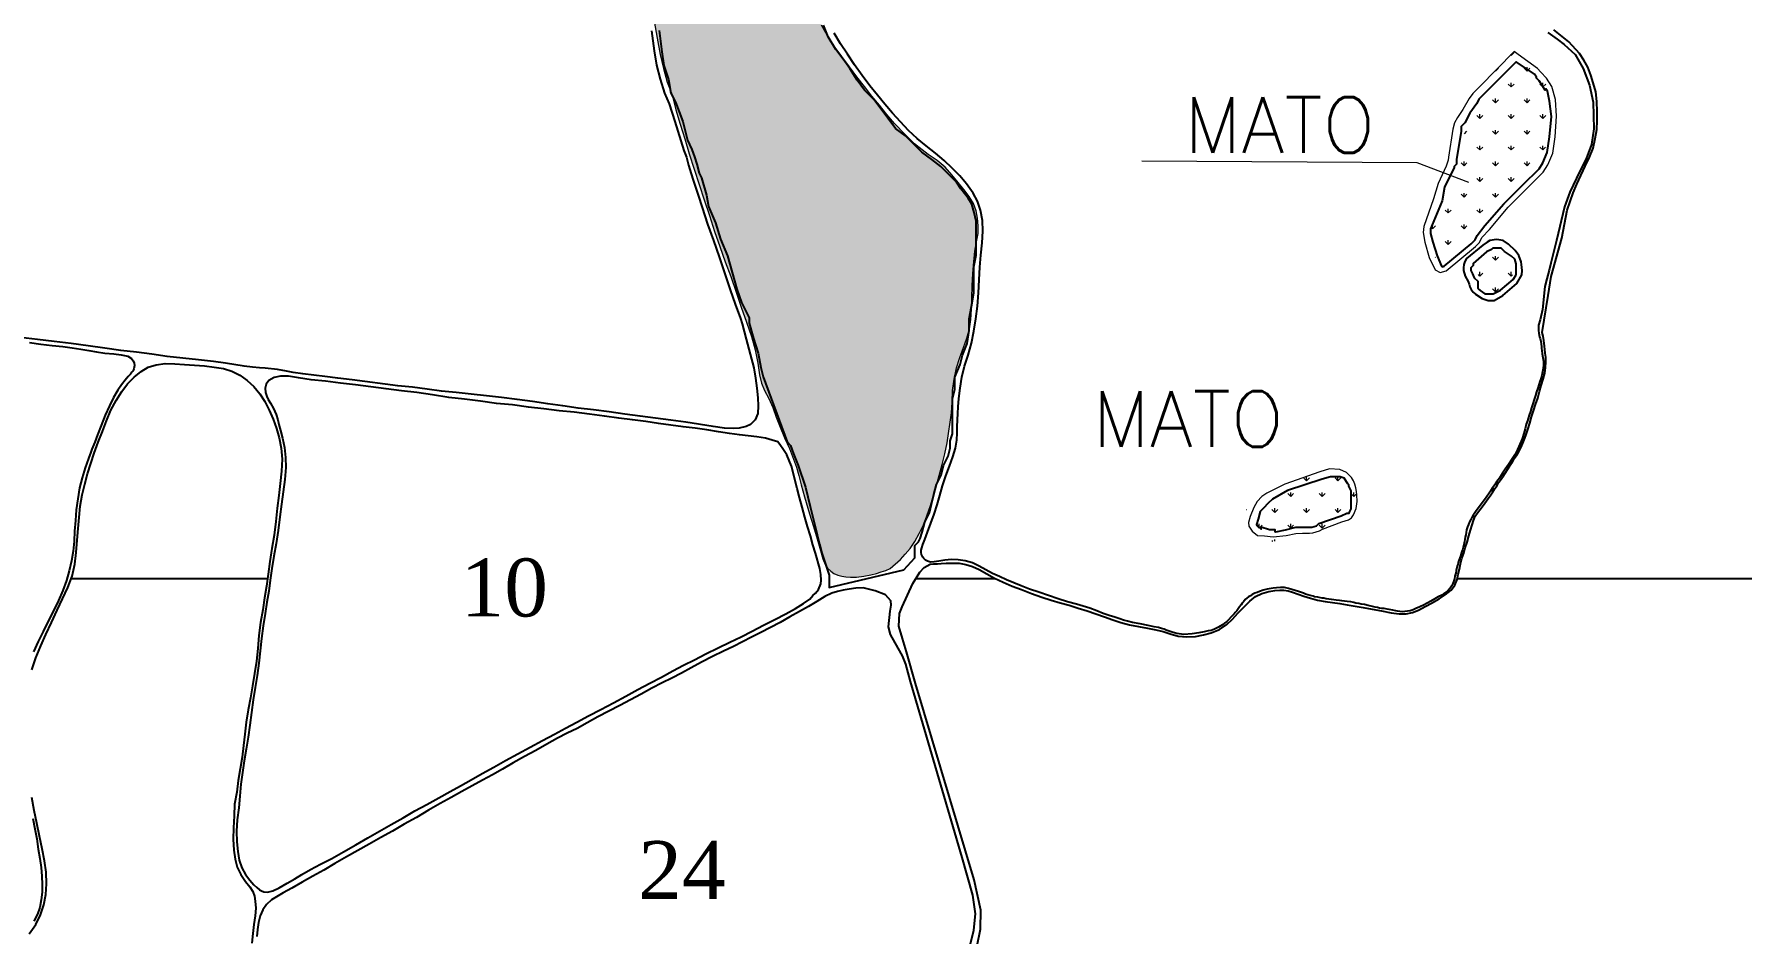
# Model space of a CAD drawing. Extents: x 727293 to 733405, y 7805585 to 7809907.
# Drawn here: x 729354 to 730120, y 7807640 to 7808044 of the extents above; entities that cross this region are included whole.
import ezdxf
from ezdxf.enums import TextEntityAlignment as Align

# ---------------------------------------------------------------- set-up
doc = ezdxf.new("R2010")
doc.units = 0
for name, color, linetype in [('0114000100', 1, 'Continuous'), ('0114000100009', 5, 'Continuous'), ('0114000100010', 5, 'Continuous'), ('0114000100011', 5, 'Continuous'), ('0114000100022', 5, 'Continuous'), ('0114000100024', 5, 'Continuous'), ('MATO', 3, 'Continuous'), ('NUMERAÇÕES', 7, 'Continuous'), ('RESERVA', 3, 'Continuous'), ('TEXTO', 7, 'Continuous')]:
    doc.layers.add(name, color=color, linetype=linetype)
for name, color, linetype, true_color in [('MALHA', 251, 'Continuous', 0x505050), ('NUMERAÇÕES DOS TALHÕES', 7, 'Continuous', 0xffffff), ('TALHÕES', 4, 'Continuous', 0x00ffff)]:
    doc.layers.add(name, color=color, linetype=linetype, true_color=true_color)
doc.styles.add('AREAS', font='times.ttf')
doc.styles.add('Simplex', font='simplex.shx')
pattern_1 = [(90, (-49.636, -43.4165), (-7.07106781, 7.07106781), [1.875, -12.26713563]), (45, (-49.636, -43.417), (-7.071067812, 7.071067812), [1.875, -8.125]), (135, (-49.636, -43.417), (-7.071067812, -7.071067812), [1.875, -8.125])]

# ---------------------------------------------------------------- blocks, each defined once
blk = doc.blocks.new('area_de_talhao')
at = {"layer": 'NUMERAÇÕES', "linetype": 'Continuous', "style": 'AREAS'}
blk.add_attdef('NRO', text='', height=20, dxfattribs=at).set_placement((0, 6.08), align=Align.CENTER)

msp = doc.modelspace()

# ---------------------------------------------------------------- hatches: boundary and pattern name
at = {"layer": 'RESERVA', "linetype": 'Continuous', "lineweight": 0}
h = msp.add_hatch(dxfattribs=at)
h.set_pattern_fill('GRASS', color=3, scale=10, style=0)
h.set_pattern_definition([(90, (0, 0), (-7.07106781, 7.07106781), [1.875, -12.26713563]), (45, (0, 0), (-7.071067812, 7.071067812), [1.875, -8.125]), (135, (0, 0), (-7.071067812, -7.071067812), [1.875, -8.125])])
h.paths.add_polyline_path([(729840.26, 7808505.39), (729837.06, 7808502.45), (729833.7, 7808499.28), (729830.25, 7808495.92), (729826.66, 7808492.53), (729823.21, 7808489.22), (729820.02, 7808486.21), (729818.18, 7808484.42), (729817.18, 7808483.45), (729813.39, 7808479.84), (729810.32, 7808477.35), (729806.21, 7808474.48), (729801.7, 7808471.4), (729797.13, 7808468.15), (729792.37, 7808464.61), (729787.28, 7808460.81), (729782.11, 7808456.73), (729776.99, 7808452.6), (729771.91, 7808448.66), (729766.89, 7808444.69), (729761.6, 7808440.52), (729755.88, 7808436.23), (729750, 7808431.62), (729743.98, 7808426.95), (729737.87, 7808422.34), (729731.75, 7808417.68), (729725.65, 7808412.84), (729719.46, 7808408.02), (729713.29, 7808403.2), (729707.27, 7808398.43), (729701.29, 7808393.91), (729694.49, 7808388), (729690.07, 7808385.05), (729686.15, 7808381.12), (729683.08, 7808377.02), (729680.5, 7808372.6), (729678.34, 7808367.62), (729676.57, 7808362.23), (729674.75, 7808356.6), (729672.69, 7808350.55), (729670.72, 7808344.06), (729668.73, 7808337.35), (729666.76, 7808330.57), (729664.68, 7808323.61), (729659.37, 7808304.52), (729657.21, 7808295.31), (729655.89, 7808290.04), (729654.49, 7808284.32), (729652.99, 7808277.91), (729651.3, 7808270.97), (729649.58, 7808266.54), (729647.75, 7808258.52), (729645.92, 7808251.48), (729643.88, 7808243.97), (729642.02, 7808237.34), (729640.45, 7808230.71), (729638.39, 7808223.97), (729636.31, 7808216.79), (729634.13, 7808209.16), (729631.93, 7808201.23), (729629.63, 7808193.47), (729627.47, 7808186.59), (729625.62, 7808180.6), (729623.91, 7808174.63), (729622.34, 7808168.69), (729621.22, 7808162.93), (729620.54, 7808157.36), (729620.14, 7808152.03), (729620.1, 7808146.93), (729620.33, 7808141.72), (729620.87, 7808136.22), (729621.52, 7808130.3), (729622.3, 7808123.98), (729623.1, 7808117.54), (729623.9, 7808111), (729624.83, 7808104.28), (729625.82, 7808097.14), (729626.85, 7808089.73), (729627.74, 7808082.04), (729628.62, 7808074.15), (729629.78, 7808066.12), (729631.05, 7808058.1), (729632.23, 7808050.12), (729633.52, 7808042.43), (729634.89, 7808035.19), (729636.46, 7808028.82), (729638.08, 7808022.77), (729640.39, 7808017.06), (729641.99, 7808010.38), (729643.91, 7808003.88), (729645.95, 7807997.25), (729647.99, 7807990.53), (729650.17, 7807983.7), (729652.5, 7807976.84), (729654.71, 7807969.91), (729657.05, 7807962.84), (729659.39, 7807955.77), (729661.72, 7807948.91), (729664.11, 7807942.17), (729666.59, 7807935.49), (729668.97, 7807928.55), (729671.32, 7807921.7), (729673.73, 7807915.09), (729675.91, 7807908.65), (729677.58, 7807902.57), (729678.73, 7807896.67), (729679.47, 7807891.43), (729680.35, 7807887.66), (729681.75, 7807884.39), (729683.64, 7807880.8), (729685.43, 7807876.77), (729687.02, 7807872.41), (729688.72, 7807867.83), (729690.7, 7807863.17), (729692.97, 7807858.39), (729696.19, 7807849.97), (729697.13, 7807846.24), (729698.27, 7807841.99), (729699.67, 7807836.58), (729701.94, 7807828.97), (729703.72, 7807823.26), (729705.33, 7807817.71), (729706.85, 7807812.48), (729708, 7807808.84), (729709.03, 7807806.32), (729710.04, 7807804.66), (729711.47, 7807803.31), (729712.95, 7807802.25), (729714.62, 7807801.54), (729716.44, 7807800.98), (729718.28, 7807800.71), (729720.34, 7807800.51), (729723.09, 7807800.56), (729726.35, 7807800.98), (729729.45, 7807801.57), (729731.97, 7807802.23), (729734.12, 7807802.91), (729736.14, 7807803.62), (729738.11, 7807804.47), (729742.73, 7807808.56), (729744.92, 7807810.86), (729747.1, 7807813.46), (729749.21, 7807816.62), (729751.2, 7807820.23), (729753.1, 7807824.13), (729754.63, 7807828.16), (729756.24, 7807832.67), (729757.5, 7807836.84), (729758.83, 7807841.27), (729760.21, 7807846.22), (729761.53, 7807851.11), (729762.7, 7807855.99), (729763.78, 7807860.89), (729765.65, 7807874.38), (729765.91, 7807879.15), (729766.18, 7807884.29), (729766.88, 7807889.47), (729767.99, 7807894.45), (729769.49, 7807899.12), (729771.03, 7807903.6), (729772.5, 7807907.89), (729773.78, 7807912.04), (729774.39, 7807916.27), (729774.63, 7807920.87), (729774.79, 7807925.93), (729774.92, 7807931.4), (729775.2, 7807936.81), (729775.66, 7807942.05), (729776.16, 7807946.82), (729776.91, 7807951.01), (729777.58, 7807954.81), (729777.69, 7807958.28), (729777.39, 7807961.69), (729776.82, 7807964.98), (729775.57, 7807968.23), (729773.63, 7807971.38), (729771.22, 7807974.52), (729768.62, 7807977.73), (729765.79, 7807981.17), (729762.8, 7807984.56), (729759.27, 7807987.51), (729755.27, 7807990.22), (729752.46, 7807992.31), (729749.12, 7807995.05), (729744.94, 7807999.19), (729740.03, 7808004.13), (729736.66, 7808008.28), (729733.32, 7808012.4), (729729.91, 7808016.5), (729726.66, 7808020.76), (729723.25, 7808025.14), (729719.89, 7808029.63), (729716.44, 7808034.22), (729713.05, 7808038.85), (729710.03, 7808043.55), (729707.34, 7808048.31), (729704.82, 7808053.16), (729702.54, 7808058.21), (729700.58, 7808063.44), (729698.75, 7808068.75), (729697.04, 7808074.15), (729695.6, 7808079.63), (729694.26, 7808085.05), (729692.98, 7808090.45), (729691.61, 7808095.81), (729690.26, 7808101.15), (729689.15, 7808106.52), (729688.27, 7808111.94), (729687.56, 7808116.95), (729687.3, 7808121.46), (729687.21, 7808125.62), (729687.13, 7808129.91), (729687.22, 7808134.32), (729687.5, 7808138.88), (729688.21, 7808143.47), (729689.51, 7808147.93), (729690.61, 7808152.42), (729691.56, 7808157.01), (729692.26, 7808161.72), (729692.83, 7808166.46), (729693.83, 7808170.94), (729694.89, 7808175.06), (729695.71, 7808179.22), (729696.44, 7808183.53), (729697.07, 7808188.31), (729697.69, 7808193.51), (729698.55, 7808198.98), (729699.47, 7808204.73), (729700.42, 7808210.58), (729701.13, 7808216.64), (729701.95, 7808222.83), (729702.92, 7808228.99), (729704.3, 7808234.91), (729706.18, 7808240.38), (729708.66, 7808245.17), (729711.6, 7808249.22), (729714.94, 7808252.32), (729719.02, 7808254.27), (729723.39, 7808255.66), (729727.8, 7808257.26), (729732.42, 7808259.03), (729737.39, 7808260.7), (729742.64, 7808262), (729747.45, 7808263.61), (729751.93, 7808265.46), (729756.09, 7808267.08), (729759.65, 7808268.28), (729762.86, 7808268.52), (729765.73, 7808268.42), (729767.94, 7808268.61), (729769.22, 7808268.82), (729769.94, 7808269.01), (729770.74, 7808269.32), (729772.31, 7808270.06), (729774.74, 7808271.6), (729777.81, 7808273.72), (729780.98, 7808275.78), (729784.92, 7808277.82), (729789.11, 7808279.73), (729793.18, 7808281.95), (729796.97, 7808284.28), (729800.28, 7808286.52), (729803.48, 7808288.78), (729806.41, 7808291.03), (729809, 7808293.55), (729811.24, 7808296.74), (729813.61, 7808300.5), (729816.09, 7808304.55), (729818.39, 7808308.86), (729820.46, 7808313.32), (729822.36, 7808317.85), (729824.11, 7808322.43), (729825.97, 7808326.86), (729827.78, 7808331.27), (729829.41, 7808335.74), (729830.92, 7808340.14), (729832.59, 7808344.67), (729834.31, 7808349.02), (729836.08, 7808353.6), (729838.19, 7808357.84), (729840.24, 7808362.21), (729842.39, 7808366.71), (729844.69, 7808371.19), (729847.42, 7808375.61), (729850.41, 7808379.52), (729853.23, 7808383.08), (729855.89, 7808386.56), (729858.67, 7808390.05), (729861.37, 7808393.73), (729864.22, 7808397.52), (729866.82, 7808401.4), (729869.28, 7808405.04), (729871.24, 7808407.77), (729872.45, 7808410.19), (729873.21, 7808412.59), (729873.14, 7808415.1), (729872.23, 7808418.37), (729871.37, 7808422.25), (729870.78, 7808426.62), (729870.03, 7808431.14), (729869.13, 7808435.76), (729868.01, 7808440.45), (729866.71, 7808445.16), (729865.11, 7808449.71), (729863.24, 7808454.07), (729861.23, 7808458.29), (729859.18, 7808462.32), (729857.33, 7808466.44), (729855.52, 7808470.7), (729853.91, 7808475.1), (729852.77, 7808479.7), (729851.97, 7808484.27), (729851.81, 7808488.78), (729852.25, 7808493.02), (729853.17, 7808496.89), (729854.25, 7808500.41), (729855.11, 7808503.44), (729855.26, 7808506.06), (729854.46, 7808508.3), (729852.61, 7808509.78), (729849.86, 7808510.23), (729846.62, 7808509.5), (729843.42, 7808507.82)])
h = msp.add_hatch(dxfattribs=at)
h.set_pattern_fill('GRASS', color=3, scale=10, style=0)
h.set_pattern_definition(pattern_1)
h.paths.add_polyline_path([(730030.1, 7808027.33), (730028.71, 7808028.84), (730020.02, 7808035.09), (730018.18, 7808036.55), (730007.67, 7808025.78), (730003.98, 7808017.83), (729996.59, 7808007.5), (729995.75, 7807997.38), (729992.87, 7807981.64), (729983.57, 7807965.29), (729979.57, 7807950.76), (729982.15, 7807943.98), (729989.72, 7807944.16), (729999.56, 7807955.85), (730008.61, 7807962.76), (730011.12, 7807971.7), (730030.92, 7807988.18), (730034.36, 7808001.79), (730033.33, 7808019.46)])
h = msp.add_hatch(dxfattribs=at)
h.set_pattern_fill('GRASS', color=3, scale=10, style=0)
h.set_pattern_definition(pattern_1)
h.paths.add_polyline_path([(730018.2, 7807945.86), (730011.49, 7807949.47), (730008.23, 7807948.52), (730003.73, 7807941.83), (730000.81, 7807931.79), (730005.1, 7807924.19), (730013.67, 7807927.74), (730017.57, 7807936.52)])
h.paths.add_polyline_path([(729945.6, 7807848.38), (729936.52, 7807850.72), (729922.49, 7807844.39), (729909.6, 7807838.29), (729898.07, 7807831.44), (729896.14, 7807823.35), (729904.83, 7807816.53), (729909.56, 7807816.5), (729916.78, 7807817.81), (729927.41, 7807818.63), (729939.84, 7807821.37), (729948.97, 7807827.91)])

# ---------------------------------------------------------------- linework, layer by layer
at = {"layer": '0114000100'}
for points in [[(729777, 7807634.56), (729778.74, 7807642.59), (729778.8, 7807651.08), (729775.84, 7807664.76), (729749.46, 7807752.86), (729745.48, 7807766.99), (729743.63, 7807772.97), (729741.99, 7807778.56), (729742.34, 7807784.26), (729743.51, 7807787.19), (729748.31, 7807797.77), (729751.54, 7807802.83), (729753.46, 7807804.84), (729756.13, 7807806.43), (729757.53, 7807806.48), (729758.21, 7807806.52), (729759.35, 7807806.58), (729760.99, 7807806.74), (729763.24, 7807806.91), (729766.14, 7807806.92), (729769.07, 7807806.81), (729772.06, 7807806.25), (729775.04, 7807805.29), (729778.15, 7807803.98), (729781.48, 7807802.14), (729785, 7807800.11), (729788.84, 7807798.29), (729792.87, 7807796.55), (729797.15, 7807795), (729801.62, 7807793.25), (729806.22, 7807791.61), (729810.4, 7807790.21), (729814.45, 7807789.06), (729818.43, 7807787.96), (729822.57, 7807786.7), (729826.62, 7807785.39), (729830.5, 7807784.07), (729834.37, 7807782.7), (729838.04, 7807781.41), (729841.72, 7807780.2), (729845.59, 7807779.23), (729849.59, 7807778.43), (729853.62, 7807777.69), (729857.37, 7807776.92), (729860.66, 7807776.15), (729863.89, 7807775.16), (729867.35, 7807774.12), (729871.25, 7807773.72), (729875.22, 7807773.98), (729878.79, 7807774.71), (729882.18, 7807775.61), (729885.92, 7807777.14), (729889.19, 7807779.32), (729891.82, 7807781.73), (729894.23, 7807784.38), (729896.82, 7807787.16), (729899.57, 7807789.83), (729902.15, 7807791.84), (729905, 7807793.29), (729908.07, 7807794.11), (729910.84, 7807794.54), (729912.98, 7807794.69), (729914.84, 7807794.67), (729916.8, 7807794.38), (729918.79, 7807793.79), (729921.23, 7807793), (729923.86, 7807791.97), (729926.77, 7807791.09), (729929.96, 7807790.26), (729933.31, 7807789.58), (729936.69, 7807789.17), (729939.95, 7807788.75), (729943.22, 7807788.22), (729950.44, 7807786.94), (729954.45, 7807786.17), (729958.7, 7807785.43), (729962.96, 7807784.62), (729966.54, 7807784.11), (729969.74, 7807784.14), (729972.55, 7807784.73), (729975.25, 7807785.82), (729978.2, 7807787.35), (729981.33, 7807789.1), (729984.49, 7807790.9), (729987.24, 7807792.63), (729989.92, 7807794.7), (729991.63, 7807797.03), (729992.55, 7807799.53), (729993.13, 7807801.86), (729993.65, 7807804.13), (729994.12, 7807806.51), (729994.7, 7807808.91), (729995.57, 7807811.31), (729996.23, 7807813.7), (729997.09, 7807816.28), (729997.79, 7807819.1), (729998.56, 7807821.7), (729999.28, 7807823.99), (729999.88, 7807825.98), (730000.66, 7807827.88), (730001.79, 7807829.47), (730003.33, 7807831.54), (730005.01, 7807833.78), (730006.56, 7807835.87), (730007.75, 7807837.51), (730008.68, 7807838.87), (730009.59, 7807840.32), (730010.5, 7807841.73), (730011.38, 7807843.18), (730012.4, 7807844.57), (730013.41, 7807846.01), (730014.16, 7807847.2), (730015.51, 7807849.4), (730016.37, 7807850.8), (730017.41, 7807852.33), (730018.33, 7807853.98), (730019.2, 7807855.23), (730020.12, 7807856.74), (730021.24, 7807858.65), (730022.16, 7807860.78), (730022.75, 7807862.23), (730023.38, 7807864.08), (730024.32, 7807866.91), (730025.16, 7807869.7), (730026.02, 7807872.48), (730026.93, 7807875.26), (730027.85, 7807878.05), (730028.76, 7807880.9), (730029.64, 7807883.84), (730030.37, 7807886.61), (730031.24, 7807889.43), (730031.96, 7807892.15), (730032.3, 7807894.72), (730032.47, 7807897.19), (730032.46, 7807899.25), (730032.17, 7807901.11), (730031.97, 7807902.82), (730031.77, 7807904.23), (730031.54, 7807906.86), (730031.18, 7807908.75), (730030.73, 7807910.45), (730033.43, 7807927.02), (730034.77, 7807935.45), (730039.56, 7807952.77), (730041.98, 7807965.22), (730044.63, 7807973.09), (730046.34, 7807976.97), (730050.11, 7807984.98), (730051.96, 7807989.02), (730053.64, 7807993.08), (730054.56, 7807997.42), (730055.25, 7808001.48), (730055.51, 7808005.39), (730055.48, 7808009.62), (730055.24, 7808014.07), (730054.78, 7808018.43), (730053.72, 7808022.39), (730052.56, 7808025.95), (730051.22, 7808029.41), (730049.52, 7808032.62), (730047.48, 7808035.57), (730042.75, 7808040.79), (730036.04, 7808046.23)], [(729352.92, 7807758.98), (729354.77, 7807764.38), (729356.96, 7807769.68), (729359.3, 7807774.9), (729361.72, 7807780.27), (729364.29, 7807785.69), (729366.78, 7807790.85), (729369.1, 7807795.91), (729371.03, 7807801.01), (729372.27, 7807806.39), (729372.89, 7807811.68), (729373.35, 7807817.16), (729373.76, 7807822.37), (729374.17, 7807827.41), (729374.63, 7807832.5), (729375.5, 7807837.58), (729376.74, 7807842.34), (729378, 7807846.95), (729379.36, 7807851.54), (729380.97, 7807856.2), (729382.78, 7807861.09), (729384.61, 7807865.92), (729386.42, 7807870.72), (729388.45, 7807875.5), (729390.81, 7807879.93), (729393.29, 7807883.94), (729395.95, 7807887.38), (729398.83, 7807890.39), (729401.98, 7807892.89), (729405.23, 7807894.78), (729408.74, 7807895.92), (729412.8, 7807896.43), (729417.1, 7807896.32), (729421.48, 7807896.05), (729425.93, 7807895.69), (729430.43, 7807895.35), (729434.8, 7807894.84), (729438.91, 7807894.19), (729442.7, 7807893.07), (729446.22, 7807891.27), (729449.54, 7807888.89), (729452.63, 7807886.12), (729455.27, 7807882.92), (729457.54, 7807879.34), (729459.49, 7807875.56), (729461.23, 7807871.54), (729462.71, 7807867.33), (729463.95, 7807863.06), (729464.89, 7807858.52), (729465.26, 7807853.52), (729465.06, 7807848.19), (729464.42, 7807842.68), (729463.78, 7807837.19), (729463.1, 7807831.5), (729462.46, 7807825.6), (729461.63, 7807819.48), (729460.7, 7807813.44), (729459.79, 7807807.61), (729459.04, 7807801.95), (729458.26, 7807796.53), (729457.43, 7807791.35), (729456.57, 7807785.96), (729455.62, 7807780.21), (729454.81, 7807774.35), (729454.3, 7807768.51), (729453.73, 7807762.82), (729452.92, 7807757.3), (729452.02, 7807751.85), (729451.01, 7807746.44), (729450.02, 7807740.97), (729449.18, 7807735.51), (729448.58, 7807730.12), (729447.95, 7807724.96), (729447.36, 7807719.8), (729446.39, 7807714.59), (729445.62, 7807709.24), (729444.88, 7807704.02), (729443.89, 7807698.7), (729443.79, 7807693.51), (729443.41, 7807688.13), (729443.34, 7807682.91), (729443.59, 7807678.09), (729444.14, 7807674.03), (729445.04, 7807670.47), (729446.7, 7807667.06), (729448.87, 7807663.97), (729450.81, 7807661.55), (729452.07, 7807659.46), (729452.83, 7807657.39), (729453.24, 7807655.19), (729453.41, 7807652.05), (729453.12, 7807648.51), (729452.55, 7807644.73), (729452.08, 7807640.62), (729451.65, 7807636.29)], [(729351.8, 7807640.56), (729354.67, 7807644.75), (729356.86, 7807649.08), (729358.3, 7807653.49), (729359.16, 7807658.08), (729359.51, 7807662.93), (729359.36, 7807668.12), (729358.62, 7807673.31), (729357.61, 7807678.67), (729356.41, 7807684.32), (729355.19, 7807690.17), (729354.06, 7807695.91), (729352.96, 7807701.72)]]:
    msp.add_lwpolyline(points, dxfattribs=at)
at = {"layer": '0114000100009'}
msp.add_lwpolyline([(729631.09, 7808045.85), (729632.25, 7808036.79), (729633.24, 7808030.36), (729634.93, 7808024.04), (729636.95, 7808017.74), (729638.95, 7808012.96), (729641.59, 7808005.03), (729644.28, 7807996.37), (729645.58, 7807992.13), (729646.7, 7807989.09), (729647.58, 7807985.54), (729648.87, 7807981.58), (729649.7, 7807978.81), (729651.97, 7807971.97), (729653.81, 7807966.52), (729656.18, 7807959.06), (729658.8, 7807951.73), (729661.46, 7807944.38), (729666.32, 7807929.57), (729668.61, 7807923.07), (729670.92, 7807916.67), (729671.68, 7807914.32), (729673.59, 7807907.46), (729675.33, 7807900.67), (729676.99, 7807894.46), (729677.68, 7807889.92), (729678.27, 7807885.45), (729678.76, 7807881.03), (729678.98, 7807877.42), (729678.72, 7807874.1), (729677.56, 7807871.15), (729675.49, 7807869.11), (729673.46, 7807868.15), (729670.37, 7807867.37), (729667.96, 7807867.28), (729663.79, 7807867.49), (729658.76, 7807868.12), (729646.39, 7807870.07), (729639.66, 7807871.04), (729625.94, 7807872.82), (729619.04, 7807873.8), (729612.02, 7807874.76), (729605.02, 7807875.64), (729598.09, 7807876.49), (729591.26, 7807877.41), (729584.48, 7807878.38), (729577.66, 7807879.4), (729570.69, 7807880.27), (729563.74, 7807881.17), (729543.33, 7807883.41), (729536.81, 7807884.1), (729530.31, 7807884.95), (729523.78, 7807885.78), (729517.13, 7807886.51), (729496.65, 7807889.1), (729490.29, 7807889.86), (729484.37, 7807890.68), (729474.61, 7807891.76), (729470.19, 7807892.47), (729467.3, 7807893.04), (729463.22, 7807893.71), (729457.62, 7807894.37), (729455.17, 7807894.56), (729451.99, 7807894.86), (729448.3, 7807895.31), (729439.88, 7807896.59), (729434.41, 7807897.38), (729427.78, 7807898.13), (729413.62, 7807899.56), (729406.74, 7807900.6), (729399.86, 7807901.5), (729392.87, 7807902.32), (729385.68, 7807903.34), (729378.2, 7807904.38), (729370.57, 7807905.39), (729363.01, 7807906.33), (729355.44, 7807907.18), (729340.29, 7807908.97)], dxfattribs=at)
at = {"layer": '0114000100010'}
msp.add_lwpolyline([(729461.63, 7807890.17), (729459.29, 7807888.87), (729458.1, 7807887.26), (729457.72, 7807885.45), (729457.84, 7807883.46), (729458.38, 7807881.65), (729458.95, 7807880.36), (729460.05, 7807878.64), (729461.42, 7807876.28), (729462.63, 7807873.52), (729463.28, 7807871.22), (729463.84, 7807869.04), (729464.5, 7807866.45), (729465.44, 7807863.01), (729466.3, 7807858.75), (729466.8, 7807854.31), (729466.9, 7807849.75), (729466.48, 7807844.46), (729465.75, 7807838.88), (729465.05, 7807833.39), (729464.29, 7807827.59), (729463.43, 7807821.55), (729462.53, 7807815.68), (729461.58, 7807809.94), (729460.67, 7807804.47), (729459.88, 7807799.26), (729459.29, 7807794.31), (729458.48, 7807789.4), (729457.62, 7807784.25), (729456.77, 7807778.72), (729456.08, 7807773.05), (729455.44, 7807767.48), (729454.85, 7807761.93), (729454.04, 7807756.47), (729453.12, 7807751.01), (729452.29, 7807745.44), (729451.5, 7807739.76), (729450.75, 7807734.11), (729449.97, 7807728.74), (729449.18, 7807723.42), (729448.23, 7807718.16), (729447.46, 7807712.87), (729446.75, 7807707.63), (729446.33, 7807702.35), (729445.85, 7807696.98), (729445.16, 7807691.66), (729444.84, 7807686.57), (729444.89, 7807681.84), (729445.36, 7807677.51), (729445.99, 7807673.62), (729447.13, 7807670.06), (729448.79, 7807667.09), (729450.74, 7807664.58), (729452.62, 7807662.53), (729453.96, 7807661.21), (729455.05, 7807660.31), (729455.98, 7807659.75), (729457.05, 7807659.4), (729458.76, 7807659.22), (729461.05, 7807659.72), (729464.02, 7807661.1), (729467.6, 7807663.18), (729470.93, 7807665.14), (729474.19, 7807667.08), (729478.05, 7807669.29), (729482.55, 7807671.7), (729487.54, 7807674.31), (729492.87, 7807677.29), (729498.35, 7807680.43), (729503.73, 7807683.54), (729509.02, 7807686.53), (729514.25, 7807689.59), (729519.54, 7807692.54), (729524.85, 7807695.62), (729530.25, 7807698.57), (729535.59, 7807701.57), (729540.72, 7807704.34), (729545.31, 7807706.93), (729550.11, 7807709.58), (729555.12, 7807712.46), (729560.23, 7807715.35), (729565.56, 7807718.31), (729571, 7807721.24), (729576.59, 7807724.2), (729582.07, 7807727.24), (729587.44, 7807730.07), (729592.5, 7807732.83), (729597.48, 7807735.53), (729602.72, 7807738.3), (729608.28, 7807741.2), (729613.93, 7807744.24), (729619.48, 7807747.23), (729624.94, 7807750.15), (729630.28, 7807752.96), (729635.57, 7807755.74), (729640.63, 7807758.47), (729645.46, 7807761), (729650.27, 7807763.53), (729655.5, 7807766.21), (729660.92, 7807768.85), (729666.17, 7807771.36), (729671.22, 7807773.86), (729676.25, 7807776.32), (729681.38, 7807779.02), (729686.47, 7807781.64), (729691.38, 7807784.16), (729695.66, 7807786.58), (729699.24, 7807788.68), (729702.09, 7807790.74), (729703.4, 7807792.27), (729704.71, 7807793.35), (729705.97, 7807795.08), (729707.01, 7807797.58), (729707.2, 7807799.27), (729707.02, 7807801.82), (729706.52, 7807804.5), (729704.66, 7807811.27), (729703.5, 7807815.08), (729702.35, 7807819.07), (729701.09, 7807823.27), (729699.89, 7807827.55), (729698.73, 7807831.93), (729697.54, 7807836.27), (729696.45, 7807840.39), (729693.83, 7807850.39), (729691.74, 7807855.52), (729689.99, 7807858.15), (729688.95, 7807859.72), (729687.67, 7807861.33), (729685.2, 7807862.09), (729682.18, 7807862.96), (729678.36, 7807863.51), (729674.47, 7807863.97), (729670.52, 7807864.41), (729666.03, 7807864.99), (729661.1, 7807865.8), (729655.95, 7807866.66), (729650.68, 7807867.38), (729645.25, 7807868.08), (729639.75, 7807868.84), (729634.14, 7807869.59), (729628.43, 7807870.4), (729622.55, 7807871.15), (729616.39, 7807871.94), (729609.91, 7807872.8), (729603.23, 7807873.75), (729596.39, 7807874.59), (729589.55, 7807875.29), (729582.74, 7807876.08), (729575.79, 7807876.92), (729568.69, 7807877.88), (729561.48, 7807878.58), (729554.29, 7807879.55), (729547.07, 7807880.44), (729540.03, 7807881.22), (729532.69, 7807882.46), (729525.73, 7807883.44), (729518.83, 7807884.27), (729511.96, 7807885.05), (729505.11, 7807885.96), (729498.24, 7807886.86), (729491.42, 7807887.71), (729484.7, 7807888.51), (729478.33, 7807889.18), (729472.63, 7807890.04), (729468.1, 7807890.82), (729464.57, 7807890.72)], close=True, dxfattribs=at)
at = {"layer": '0114000100011'}
for points in [[(729351.83, 7807905.85), (729357.04, 7807905.19), (729362.12, 7807904.62), (729366.83, 7807904.08), (729371.02, 7807903.45), (729374.9, 7807902.89), (729378.5, 7807902.3), (729381.96, 7807901.72), (729385.77, 7807901.16), (729389.69, 7807900.75), (729393.1, 7807900.4), (729395.99, 7807899.69), (729397.66, 7807898.65), (729398.4, 7807897.66), (729398.8, 7807896.63), (729398.97, 7807895.52), (729398.84, 7807894.75), (729398.72, 7807894.13), (729398.53, 7807893.6), (729398.24, 7807893.05), (729397.84, 7807892.52), (729397.24, 7807891.71), (729396.15, 7807890.58), (729394.79, 7807888.92), (729393.17, 7807886.84), (729391.54, 7807884.46), (729389.64, 7807881.22), (729387.75, 7807877.54), (729385.87, 7807873.27), (729384.11, 7807868.62), (729382.47, 7807864.47), (729381.16, 7807861.13), (729380.33, 7807859.14), (729379.92, 7807858.07), (729379.39, 7807856.74), (729378.33, 7807853.85), (729376.94, 7807849.63), (729375.47, 7807845.22), (729374.35, 7807840.59), (729373.53, 7807835.72), (729372.91, 7807830.79), (729372.48, 7807825.98), (729372.12, 7807821.2), (729371.89, 7807816.74), (729371.51, 7807812.31), (729370.72, 7807807.91), (729369.77, 7807803.48), (729368.49, 7807799.06), (729366.87, 7807794.57), (729364.94, 7807790.07), (729362.71, 7807785.45), (729360.35, 7807780.79), (729358.03, 7807776.16), (729355.81, 7807771.67), (729353.72, 7807767.09)], [(729353.39, 7807692.22), (729354.34, 7807687.64), (729355.15, 7807683.1), (729355.86, 7807678.56), (729356.53, 7807674.29), (729357.07, 7807670.26), (729357.38, 7807666.31), (729357.56, 7807662.57), (729357.6, 7807659.13), (729357.18, 7807655.71), (729356.55, 7807652.38), (729355.44, 7807649.29), (729353.82, 7807646.14)]]:
    msp.add_lwpolyline(points, dxfattribs=at)
at = {"layer": '0114000100022'}
msp.add_lwpolyline([(730033.33, 7808045.03), (730037.44, 7808042.05), (730037.44, 7808042.05), (730040.69, 7808039.69), (730045.53, 7808035.11), (730049.19, 7808028.89), (730052.01, 7808021.45), (730053.72, 7808013.81), (730054.02, 7808001.86), (730052.84, 7807994.76), (730050.63, 7807988.78), (730046.19, 7807979.65), (730043.18, 7807973.3), (730040.84, 7807966.73), (730037.23, 7807951.66), (730034.72, 7807941.46), (730033.9, 7807938.43), (730032.82, 7807934.44), (730031.91, 7807931.09), (730030.93, 7807920.74), (730029.9, 7807916.06), (730029.16, 7807913.62), (730029.15, 7807912.26), (730029.18, 7807911.27), (730029.25, 7807910.11), (730029.63, 7807908.5), (730029.89, 7807907.65), (730030.14, 7807906.36), (730030.41, 7807904.1), (730030.51, 7807903.15), (730030.63, 7807902.33), (730030.81, 7807900.87), (730031.09, 7807899.22), (730031.34, 7807897.5), (730031.43, 7807895.9), (730031.25, 7807894.28), (730030.95, 7807892.67), (730030.58, 7807891.06), (730030.13, 7807889.57), (730029.75, 7807888.38), (730029.3, 7807886.93), (730028.81, 7807885.41), (730028.28, 7807883.81), (730027.78, 7807882.11), (730027.22, 7807880.28), (730026.59, 7807878.35), (730026.03, 7807876.57), (730025.46, 7807874.88), (730024.96, 7807873.34), (730024.41, 7807871.77), (730024.19, 7807870.7), (730023.64, 7807869.17), (730023.19, 7807867.21), (730022.48, 7807865.05), (730021.72, 7807862.69), (730020.79, 7807860.23), (730019.71, 7807857.81), (730018.44, 7807855.51), (730017.03, 7807853.29), (730015.59, 7807851.08), (730014.16, 7807849.09), (730013.02, 7807847.23), (730011.57, 7807845.04), (730010.46, 7807843.49), (730009.49, 7807842.06), (730008.52, 7807840.6), (730007.57, 7807839.17), (730005.31, 7807835.91), (730002.95, 7807832.73), (730000.88, 7807829.93), (730000.19, 7807828.99), (729999.83, 7807828.33), (729999.24, 7807827.38), (729998.72, 7807826.46), (729998.21, 7807825.34), (729997.73, 7807824.15), (729997.24, 7807823.1), (729996.82, 7807821.78), (729996.6, 7807820.66), (729996.44, 7807819.5), (729996.22, 7807818.51), (729996, 7807817.51), (729995.86, 7807816.6), (729995.73, 7807815.88), (729995.57, 7807815.2), (729995.24, 7807813.88), (729995.11, 7807813.19), (729994.92, 7807812.59), (729994.56, 7807811.65), (729994.08, 7807809.97), (729993.79, 7807809.26), (729993.38, 7807808.08), (729993.07, 7807807.21), (729992.86, 7807806.32), (729992.82, 7807805.97), (729992.5, 7807804.91), (729992.17, 7807803.62), (729992.02, 7807802.35), (729991.62, 7807801.04), (729991.41, 7807799.88), (729991.11, 7807798.85), (729990.7, 7807797.71), (729990.12, 7807796.6), (729989.42, 7807795.57), (729988.42, 7807794.47), (729987.1, 7807793.5), (729985.68, 7807792.56), (729984.12, 7807791.69), (729982.55, 7807790.79), (729980.86, 7807789.85), (729979.17, 7807788.91), (729977.47, 7807787.99), (729975.81, 7807787.18), (729974.14, 7807786.46), (729972.84, 7807785.92), (729971.56, 7807785.53), (729970.28, 7807785.24), (729969.1, 7807785.1), (729967.99, 7807785.08), (729965.8, 7807785.29), (729965.1, 7807785.44), (729963.75, 7807785.7), (729962.14, 7807785.99), (729961.24, 7807786.14), (729959.8, 7807786.47), (729958.81, 7807786.58), (729957.81, 7807786.72), (729956.93, 7807786.94), (729955.75, 7807787.14), (729954.57, 7807787.33), (729952.68, 7807787.8), (729950.98, 7807788.31), (729949.5, 7807788.47), (729948.53, 7807788.75), (729947.13, 7807788.9), (729946.25, 7807789.15), (729944.88, 7807789.46), (729943.29, 7807789.63), (729942, 7807789.78), (729940.83, 7807789.88), (729939.83, 7807790.11), (729938.38, 7807790.28), (729937.26, 7807790.4), (729936.22, 7807790.5), (729935.04, 7807790.7), (729933.88, 7807790.84), (729932.84, 7807791.08), (729932.1, 7807791.15), (729930.69, 7807791.38), (729930.12, 7807791.55), (729928.66, 7807791.8), (729927.99, 7807791.98), (729926.66, 7807792.38), (729925.59, 7807792.65), (729924.57, 7807793.01), (729923.71, 7807793.35), (729922.8, 7807793.67), (729921.37, 7807794.12), (729919.91, 7807794.62), (729918.47, 7807795.09), (729916.92, 7807795.44), (729915.15, 7807795.86), (729913.27, 7807795.94), (729911.52, 7807795.8), (729910.09, 7807795.62), (729907.35, 7807795.13), (729906.71, 7807794.98), (729905.58, 7807794.69), (729903.94, 7807794.16), (729902.89, 7807793.75), (729901.77, 7807793.32), (729900.66, 7807792.72), (729899.8, 7807792.19), (729898.99, 7807791.67), (729898.4, 7807791.26), (729897.55, 7807790.48), (729896.7, 7807789.5), (729896.18, 7807788.86), (729895.61, 7807788.09), (729894.98, 7807787.28), (729894.34, 7807786.4), (729893.69, 7807785.51), (729893.03, 7807784.75), (729892.52, 7807784.14), (729891.95, 7807783.45), (729891.26, 7807782.73), (729889.99, 7807781.42), (729889.21, 7807780.72), (729888.23, 7807779.93), (729887.29, 7807779.2), (729885.49, 7807778.14), (729883.77, 7807777.29), (729882.17, 7807776.7), (729880.91, 7807776.41), (729879.14, 7807775.99), (729876.74, 7807775.57), (729873.68, 7807775.15), (729869.88, 7807774.9), (729866.81, 7807775.32), (729864.76, 7807775.87), (729863.33, 7807776.3), (729862.09, 7807776.81), (729861.12, 7807777.17), (729859.88, 7807777.57), (729858.58, 7807777.93), (729856.67, 7807778.31), (729854, 7807778.89), (729850.42, 7807779.6), (729846.98, 7807780.23), (729844.65, 7807780.77), (729842.92, 7807781.25), (729841.18, 7807781.8), (729839, 7807782.56), (729836.42, 7807783.34), (729833.82, 7807784.3), (729830.92, 7807785.48), (729827.8, 7807786.69), (729824.76, 7807787.56), (729821.74, 7807788.4), (729817.78, 7807789.53), (729813.54, 7807790.9), (729809.17, 7807792.27), (729804.84, 7807793.79), (729800.72, 7807795.21), (729797, 7807796.71), (729793.61, 7807798), (729790.32, 7807799.39), (729787.2, 7807800.81), (729784.09, 7807802.24), (729781.04, 7807803.84), (729778.11, 7807805.53), (729775.11, 7807806.95), (729771.88, 7807807.91), (729768.63, 7807808.35), (729765.63, 7807808.47), (729762.73, 7807808.24), (729760.04, 7807807.73), (729757.88, 7807807.42), (729756.22, 7807807.37), (729754.94, 7807807.8), (729754.03, 7807808.27), (729753.29, 7807808.9), (729752.79, 7807809.53), (729752.52, 7807810.13), (729752.21, 7807810.81), (729752.11, 7807811.71), (729752.09, 7807812.71), (729752.31, 7807813.68), (729752.75, 7807815.17), (729753.65, 7807817.52), (729754.89, 7807820.81), (729756.34, 7807824.8), (729757.91, 7807828.91), (729759.26, 7807833.05), (729760.4, 7807837.15), (729761.6, 7807841.54), (729763.12, 7807846.04), (729764.81, 7807850.41), (729766.28, 7807854.54), (729767.49, 7807858.46), (729768.04, 7807862.12), (729768.24, 7807865.32), (729768.29, 7807868.04), (729768.4, 7807871.18), (729768.55, 7807874.08), (729768.73, 7807876.99), (729768.97, 7807880.83), (729769.52, 7807885.46), (729770.31, 7807890.34), (729771.5, 7807895.32), (729773.11, 7807900.28), (729774.72, 7807905.56), (729775.75, 7807910.94), (729776.62, 7807916.48), (729777.38, 7807922.19), (729777.8, 7807928.19), (729778.07, 7807934.03), (729778.4, 7807939.67), (729778.9, 7807945.16), (729779.46, 7807950.62), (729779.72, 7807955.88), (729779.54, 7807960.72), (729778.74, 7807965.28), (729777.39, 7807969.37), (729775.39, 7807972.87), (729772.41, 7807977.08), (729769.42, 7807980.63), (729766.05, 7807984.12), (729762.39, 7807987.57), (729758.52, 7807990.84), (729754.34, 7807994.13), (729750.24, 7807997.52), (729746.36, 7808001.11), (729742.72, 7808004.9), (729739.23, 7808008.82), (729735.83, 7808012.81), (729732.41, 7808016.83), (729728.99, 7808021.08), (729725.59, 7808025.72), (729722.22, 7808030.57), (729719, 7808035.29), (729715.88, 7808039.91), (729713.02, 7808044.67)], dxfattribs=at)
at = {"layer": '0114000100024'}
msp.add_lwpolyline([(729773.96, 7807634.84), (729775.77, 7807642.06), (729776.39, 7807649.45), (729775.26, 7807657.79), (729770.41, 7807674.8), (729747.27, 7807753.73), (729745.23, 7807761.45), (729743.68, 7807765.21), (729741.7, 7807768.7), (729738.28, 7807774.87), (729737.38, 7807778.33), (729738.19, 7807785.31), (729738.67, 7807787.97), (729738.44, 7807789.91), (729736.01, 7807792.58), (729731.42, 7807794.4), (729725.98, 7807795.74), (729722.75, 7807795.62), (729719.75, 7807795.25), (729717.1, 7807794.76), (729714.49, 7807794.16), (729711.95, 7807793.34), (729708.84, 7807791.82), (729705.3, 7807789.7), (729701.54, 7807787.44), (729697.45, 7807785.13), (729693.1, 7807782.73), (729688.82, 7807780.25), (729684.49, 7807777.91), (729680.11, 7807775.67), (729675.96, 7807773.59), (729671.95, 7807771.58), (729667.86, 7807769.49), (729663.35, 7807767.31), (729658.45, 7807764.94), (729653.51, 7807762.4), (729648.91, 7807759.88), (729644.57, 7807757.47), (729640.23, 7807755.3), (729635.77, 7807753.07), (729631.14, 7807750.68), (729626.37, 7807748.13), (729621.68, 7807745.51), (729616.9, 7807742.97), (729611.96, 7807740.43), (729606.92, 7807737.82), (729602.12, 7807735.2), (729597.66, 7807732.72), (729593.26, 7807730.6), (729588.82, 7807728.28), (729584.08, 7807725.65), (729579.11, 7807722.81), (729574.03, 7807720.08), (729569.01, 7807717.22), (729564.14, 7807714.46), (729559.63, 7807711.81), (729555.14, 7807709.42), (729550.63, 7807706.96), (729545.95, 7807704.41), (729541.13, 7807701.72), (729536.18, 7807698.92), (729530.99, 7807695.92), (729525.61, 7807692.76), (729520.12, 7807689.66), (729514.74, 7807686.62), (729509.5, 7807683.66), (729504.39, 7807680.76), (729499.26, 7807677.92), (729494.12, 7807675.04), (729489, 7807672.07), (729483.97, 7807669.11), (729479.02, 7807666.37), (729474.24, 7807663.62), (729469.65, 7807661.01), (729465.78, 7807658.86), (729462.74, 7807657.17), (729460.51, 7807655.69), (729458.33, 7807653.7), (729456.56, 7807651.32), (729455.44, 7807648.57), (729454.68, 7807645.53), (729454.24, 7807642.45), (729453.97, 7807639.36)], dxfattribs=at)
at = {"layer": 'MALHA'}
for points in [[(729370.65, 7807800), (729458.76, 7807800)], [(729749.73, 7807800), (729785.24, 7807800)], [(729992.67, 7807800), (730218.87, 7807800)]]:
    msp.add_lwpolyline(points, dxfattribs=at)
at = {"layer": 'MATO', "lineweight": 0, "elevation": 576.24}
msp.add_lwpolyline([(729632.23, 7808050.12), (729633.52, 7808042.43), (729634.89, 7808035.19), (729636.46, 7808028.82), (729638.08, 7808022.77), (729640.39, 7808017.06), (729641.99, 7808010.38), (729643.91, 7808003.88), (729645.95, 7807997.25), (729647.99, 7807990.53), (729650.17, 7807983.7), (729652.5, 7807976.84), (729654.71, 7807969.91), (729657.05, 7807962.84), (729659.39, 7807955.77), (729661.72, 7807948.91), (729664.11, 7807942.17), (729666.59, 7807935.49), (729668.97, 7807928.55), (729671.32, 7807921.7), (729673.73, 7807915.09), (729675.91, 7807908.65), (729677.58, 7807902.57), (729678.73, 7807896.67), (729679.47, 7807891.43), (729680.35, 7807887.66), (729681.75, 7807884.39), (729683.64, 7807880.8), (729685.43, 7807876.77), (729687.02, 7807872.41), (729688.72, 7807867.83), (729690.7, 7807863.17), (729692.97, 7807858.39), (729696.19, 7807849.97), (729697.13, 7807846.24), (729698.27, 7807841.99), (729699.67, 7807836.58), (729701.94, 7807828.97), (729703.72, 7807823.26), (729705.33, 7807817.71), (729706.85, 7807812.48), (729708, 7807808.84), (729709.03, 7807806.32), (729710.04, 7807804.66), (729711.47, 7807803.31), (729712.95, 7807802.25), (729714.62, 7807801.54), (729716.44, 7807800.98), (729718.28, 7807800.71), (729720.34, 7807800.51), (729723.09, 7807800.56), (729726.35, 7807800.98), (729729.45, 7807801.57), (729731.97, 7807802.23), (729734.12, 7807802.91), (729736.14, 7807803.62), (729738.11, 7807804.47), (729742.73, 7807808.56), (729744.92, 7807810.86), (729747.1, 7807813.46), (729749.21, 7807816.62), (729751.2, 7807820.23), (729753.1, 7807824.13), (729754.63, 7807828.16), (729756.24, 7807832.67), (729757.5, 7807836.84), (729758.83, 7807841.27), (729760.21, 7807846.22), (729761.53, 7807851.11), (729762.7, 7807855.99), (729763.78, 7807860.89), (729765.65, 7807874.38), (729765.91, 7807879.15), (729766.18, 7807884.29), (729766.88, 7807889.47), (729767.99, 7807894.45), (729769.49, 7807899.12), (729771.03, 7807903.6), (729772.5, 7807907.89), (729773.78, 7807912.04), (729774.39, 7807916.27), (729774.63, 7807920.87), (729774.79, 7807925.93), (729774.92, 7807931.4), (729775.2, 7807936.81), (729775.66, 7807942.05), (729776.16, 7807946.82), (729776.91, 7807951.01), (729777.58, 7807954.81), (729777.69, 7807958.28), (729777.39, 7807961.69), (729776.82, 7807964.98), (729775.57, 7807968.23), (729773.63, 7807971.38), (729771.22, 7807974.52), (729768.62, 7807977.73), (729765.79, 7807981.17), (729762.8, 7807984.56), (729759.27, 7807987.51), (729755.27, 7807990.22), (729752.46, 7807992.31), (729749.12, 7807995.05), (729744.94, 7807999.19), (729740.03, 7808004.13), (729736.66, 7808008.28), (729733.32, 7808012.4), (729729.91, 7808016.5), (729726.66, 7808020.76), (729723.25, 7808025.14), (729719.89, 7808029.63), (729716.44, 7808034.22), (729713.05, 7808038.85), (729710.03, 7808043.55), (729707.34, 7808048.31)], dxfattribs=at)
at = {"layer": 'NUMERAÇÕES DOS TALHÕES', "color": 3}
msp.add_lwpolyline([(729634.56, 7808045.87), (729635.63, 7808036.29), (729636.63, 7808030.25), (729638.75, 7808023.9), (729639.77, 7808017.77), (729641.76, 7808013.8), (729645.05, 7808005.02), (729647.13, 7807996.71), (729649.19, 7807992.58), (729650.32, 7807989.2), (729651.41, 7807985.91), (729652.42, 7807981.89), (729653.46, 7807979.82), (729655.68, 7807972.02), (729656.7, 7807966.92), (729659.83, 7807959.62), (729661.95, 7807952.21), (729665.12, 7807944.8), (729669.39, 7807929.87), (729671.42, 7807923.78), (729674.82, 7807916.99), (729674.82, 7807914.58), (729676.8, 7807907.64), (729678.97, 7807901.13), (729680.05, 7807894.66), (729681.09, 7807890.48), (729691.93, 7807861.24), (729693.49, 7807859.69), (729694.74, 7807855.92), (729696.86, 7807850.63), (729700.1, 7807840.91), (729701.19, 7807836.57), (729702.25, 7807832.33), (729703.3, 7807828.1), (729704.36, 7807823.86), (729705.42, 7807819.63), (729706.48, 7807815.4), (729707.51, 7807811.27), (729709.59, 7807805.03), (729710.8, 7807801.4), (729710.8, 7807798.79), (729710.8, 7807795.97), (729744.29, 7807803.89), (729749.26, 7807809.19), (729749.26, 7807811.49), (729749.26, 7807812.55), (729749.26, 7807814.85), (729750.85, 7807816.45), (729751.59, 7807817.94), (729752.55, 7807820.8), (729753.66, 7807825.24), (729755.78, 7807829.48), (729756.76, 7807833.39), (729757.81, 7807837.62), (729758.95, 7807842.18), (729761.07, 7807846.41), (729762.13, 7807850.64), (729764.24, 7807854.88), (729765.13, 7807858.43), (729765.13, 7807861.73), (729766.19, 7807864.9), (729766.19, 7807867.59), (729766.19, 7807870.77), (729766.19, 7807873.94), (729766.19, 7807876.06), (729766.19, 7807880.66), (729767.25, 7807884.89), (729767.25, 7807890.39), (729769.51, 7807896.03), (729770.56, 7807900.27), (729772.64, 7807905.45), (729773.6, 7807911.23), (729773.6, 7807916.57), (729774.71, 7807922.11), (729775.72, 7807928.17), (729775.72, 7807933.21), (729775.72, 7807939.86), (729776.78, 7807945.15), (729776.78, 7807950.15), (729776.78, 7807955.44), (729776.78, 7807960.36), (729775.81, 7807964.24), (729774.87, 7807967.97), (729773.09, 7807970.64), (729769.92, 7807974.87), (729767.92, 7807977.87), (729763.89, 7807981.9), (729760.87, 7807984.92), (729756.81, 7807987.97), (729752.4, 7807991.27), (729749.08, 7807994.6), (729744.99, 7807998.68), (729740.59, 7808001.98), (729737.16, 7808006.56), (729733.98, 7808010.79), (729730.93, 7808014.86), (729726.7, 7808019.09), (729723.3, 7808023.62), (729720.13, 7808028.91), (729717.05, 7808033.02), (729713.78, 7808037.38), (729710.4, 7808043.01), (729708.28, 7808048.3)], dxfattribs=at)
for points in [[(730027.4, 7808026.31), (730019.15, 7808031.81), (730005.22, 7808017.88), (730002.39, 7808015.05), (730001.43, 7808013.13), (729998.26, 7808008.89), (729996.04, 7808004.47), (729994.46, 7808002.88), (729994.46, 7808000.7), (729992.34, 7807988), (729992.34, 7807985.95), (729991.29, 7807984.89), (729991.29, 7807984.37), (729986.94, 7807975.67), (729985.9, 7807969.42), (729980.7, 7807956.96), (729980.7, 7807954.75), (729981.64, 7807950.99), (729983.69, 7807944.83), (729985.55, 7807940.19), (729985.92, 7807939.82), (729986.8, 7807940.11), (729998.96, 7807950.25), (730000.64, 7807951.92), (730001.6, 7807953.85), (730005.01, 7807958.4), (730013.62, 7807968.08), (730022.15, 7807976.61), (730029.35, 7807983.81), (730031.13, 7807986.48), (730033, 7807991.15), (730034, 7807998.15), (730035.01, 7808007.26), (730034.01, 7808014.2), (730033.11, 7808018.75), (730032.38, 7808019.71), (730032.14, 7808019.19), (730029.35, 7808023.38), (730028.07, 7808024.66), (730028.25, 7808025.04)], [(730019.15, 7807936.24), (730019.15, 7807941.19), (730018.47, 7807943.23), (730017.07, 7807944.64), (730013.89, 7807946.76), (730012.44, 7807948.21), (730010.51, 7807948.21), (730008.58, 7807948.21), (730008.06, 7807947.68), (730005.83, 7807946.57), (729999.75, 7807941.36), (729999.75, 7807940.44), (729998.69, 7807939.38), (729998.69, 7807938.5), (729998.69, 7807938.15), (729999.44, 7807936.67), (730000.28, 7807934.99), (730001.87, 7807933.4), (730001.87, 7807930.22), (730002.05, 7807930.04), (730002.9, 7807929.19), (730005.07, 7807927.75), (730007.34, 7807927.75), (730008.75, 7807927.75), (730012.03, 7807929.39), (730017.78, 7807934.18)], [(729908.33, 7807821.9), (729910.72, 7807821.9), (729910.75, 7807821.1), (729911.21, 7807820.94), (729915.65, 7807821.83), (729920.18, 7807822.96), (729923.72, 7807822.96), (729926.9, 7807822.96), (729927.47, 7807822.96), (729929.51, 7807823.64), (729930.57, 7807824.7), (729940.56, 7807828.03), (729943.12, 7807829.31), (729944.09, 7807829.31), (729944.32, 7807829.77), (729945.07, 7807831.25), (729945.07, 7807833.72), (729945.07, 7807836.9), (729945.07, 7807839.01), (729945.07, 7807839.36), (729944.01, 7807841.48), (729944.01, 7807842), (729943.62, 7807842.39), (729941.91, 7807844.96), (729940.17, 7807845.54), (729935.73, 7807845.54), (729931.97, 7807844.6), (729916.48, 7807839.44), (729909.68, 7807835.55), (729907.85, 7807833.72), (729905.73, 7807831.6), (729904.2, 7807830.07), (729903.32, 7807826.53), (729902.55, 7807824.21), (729903.62, 7807823.14), (729904.71, 7807822.05), (729904.66, 7807823.13)]]:
    msp.add_lwpolyline(points, close=True, dxfattribs=at)
at = {"layer": 'NUMERAÇÕES DOS TALHÕES'}
msp.add_lwpolyline([(730021.73, 7807938.22), (730021.49, 7807940.87), (730021.27, 7807942.13), (730020.31, 7807944.89), (730018.59, 7807947.25), (730015.61, 7807950.05), (730013.23, 7807951.67), (730010.32, 7807952.11), (730007.34, 7807951.63), (730006.08, 7807950.92), (730004.09, 7807949.62), (729996.76, 7807943.61), (729996.02, 7807942.3), (729995.55, 7807940.9), (729995.42, 7807939.48), (729995.48, 7807938.17), (729996.25, 7807935.62), (729997.57, 7807933.34), (729998.05, 7807932.14), (729998.37, 7807930.85), (729998.94, 7807929.65), (729999.85, 7807928.51), (730000.83, 7807927.62), (730003.87, 7807925.57), (730006.46, 7807924.74), (730009.25, 7807924.78), (730013.09, 7807926.96), (730019.41, 7807932.36), (730021.67, 7807936.31)], close=True, dxfattribs=at)
at = {"layer": 'TALHÕES', "color": 0, "lineweight": 18}
for points in [[(730030.17, 7808027.26), (730028.71, 7808028.84), (730020.02, 7808035.09), (730018.18, 7808036.55), (730002.63, 7808020.61), (729999.67, 7808017.62), (729997.94, 7808015.45), (729995.22, 7808010.45), (729992.81, 7808006.92), (729991.41, 7808004.54), (729990.72, 7808001.6), (729988.8, 7807989.03), (729988.64, 7807987.67), (729988.16, 7807986.39), (729987.67, 7807985.11), (729984.13, 7807977.26), (729982.04, 7807970.31), (729977.7, 7807957.98), (729977.3, 7807955.19), (729978.09, 7807950.86), (729980.09, 7807943.99), (729982.81, 7807938.53), (729984.97, 7807937.33), (729987.66, 7807938.04), (730000.92, 7807948.94), (730002.62, 7807950.78), (730003.69, 7807953.05), (730007.07, 7807956.57), (730015.5, 7807966.67), (730024.01, 7807975.17), (730031.22, 7807982.34), (730033.32, 7807985.61), (730035.55, 7807990.86), (730036.61, 7807998.27), (730037.2, 7808007.45), (730036.7, 7808014.99), (730035.06, 7808020.78), (730032.7, 7808024.52), (730030.17, 7808027.26)], [(729906.11, 7807819.14), (729910.08, 7807818.69), (729915.85, 7807819.22), (729920.22, 7807820.18), (729923.17, 7807820.31), (729926.29, 7807820.28), (729927.81, 7807820.5), (729930.82, 7807821.34), (729932.22, 7807822.08), (729940.93, 7807825.42), (729943.85, 7807826.35), (729945.2, 7807827.18), (729946.16, 7807828.49), (729947.25, 7807831.37), (729947.76, 7807834.53), (729947.55, 7807837.5), (729947.37, 7807839.05), (729947.14, 7807840.66), (729946.76, 7807842.25), (729946.11, 7807843.8), (729945.24, 7807845.25), (729942.91, 7807847.6), (729940, 7807848.93), (729935.37, 7807849.26), (729930.98, 7807847.81), (729915.28, 7807842.27), (729907.27, 7807838.21), (729904.98, 7807836.74), (729902.8, 7807834.57), (729901.4, 7807831.84), (729899.67, 7807827.85), (729899.04, 7807825.06), (729899.18, 7807823.51), (729900.66, 7807821.17), (729902.94, 7807819.31), (729906.11, 7807819.14)]]:
    msp.add_lwpolyline(points, close=True, dxfattribs=at)
at = {"layer": 'TEXTO', "lineweight": 0}
msp.add_lwpolyline([(729997.9, 7807977.67), (729974.61, 7807986.48), (729851.04, 7807987.31)], dxfattribs=at)

# ---------------------------------------------------------------- block references
at = {"layer": 'NUMERAÇÕES DOS TALHÕES'}
ref = msp.add_blockref('area_de_talhao', (729564.96, 7807775.02), dxfattribs=dict(at, xscale=1.3, yscale=1.3, zscale=1.3))
ref.add_attrib('NRO', '10', dxfattribs={"layer": 'NUMERAÇÕES', "height": 26, "style": 'AREAS'}).set_placement((729564.96, 7807782.92), align=Align.CENTER)
ref = msp.add_blockref('area_de_talhao', (729644.71, 7807648.24), dxfattribs=dict(at, xscale=1.3, yscale=1.3, zscale=1.3))
ref.add_attrib('NRO', '24', dxfattribs={"layer": 'NUMERAÇÕES', "height": 26, "style": 'AREAS'}).set_placement((729644.71, 7807656.14), align=Align.CENTER)

# ---------------------------------------------------------------- texts
at = {"layer": 'TEXTO', "linetype": 'Continuous', "style": 'Simplex'}
for p in [(729912.95, 7808003.56), (729871.84, 7807871.55)]:
    msp.add_text('MATO', height=25, dxfattribs=at).set_placement(p, align=Align.MIDDLE_CENTER)

doc.saveas('drawing.dxf')
